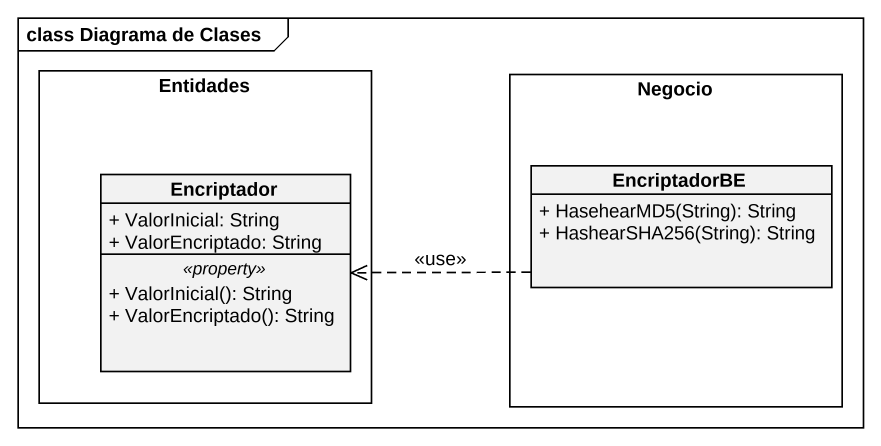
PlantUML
@startuml
mainframe class Diagrama de Clases
hide circle
hide empty members
skinparam classAttributeIconSize 0
rectangle Entidades {
  class Encriptador {
    + ValorInicial: String
    + ValorEncriptado: String
    .. <<property>> ..
    + ValorInicial(): String
    + ValorEncriptado(): String
  }
}
rectangle Negocio {
  class EncriptadorBE {
    + HasehearMD5(String): String
    + HashearSHA256(String): String
  }
}
EncriptadorBE .left.> Encriptador : <<use>>
@enduml
